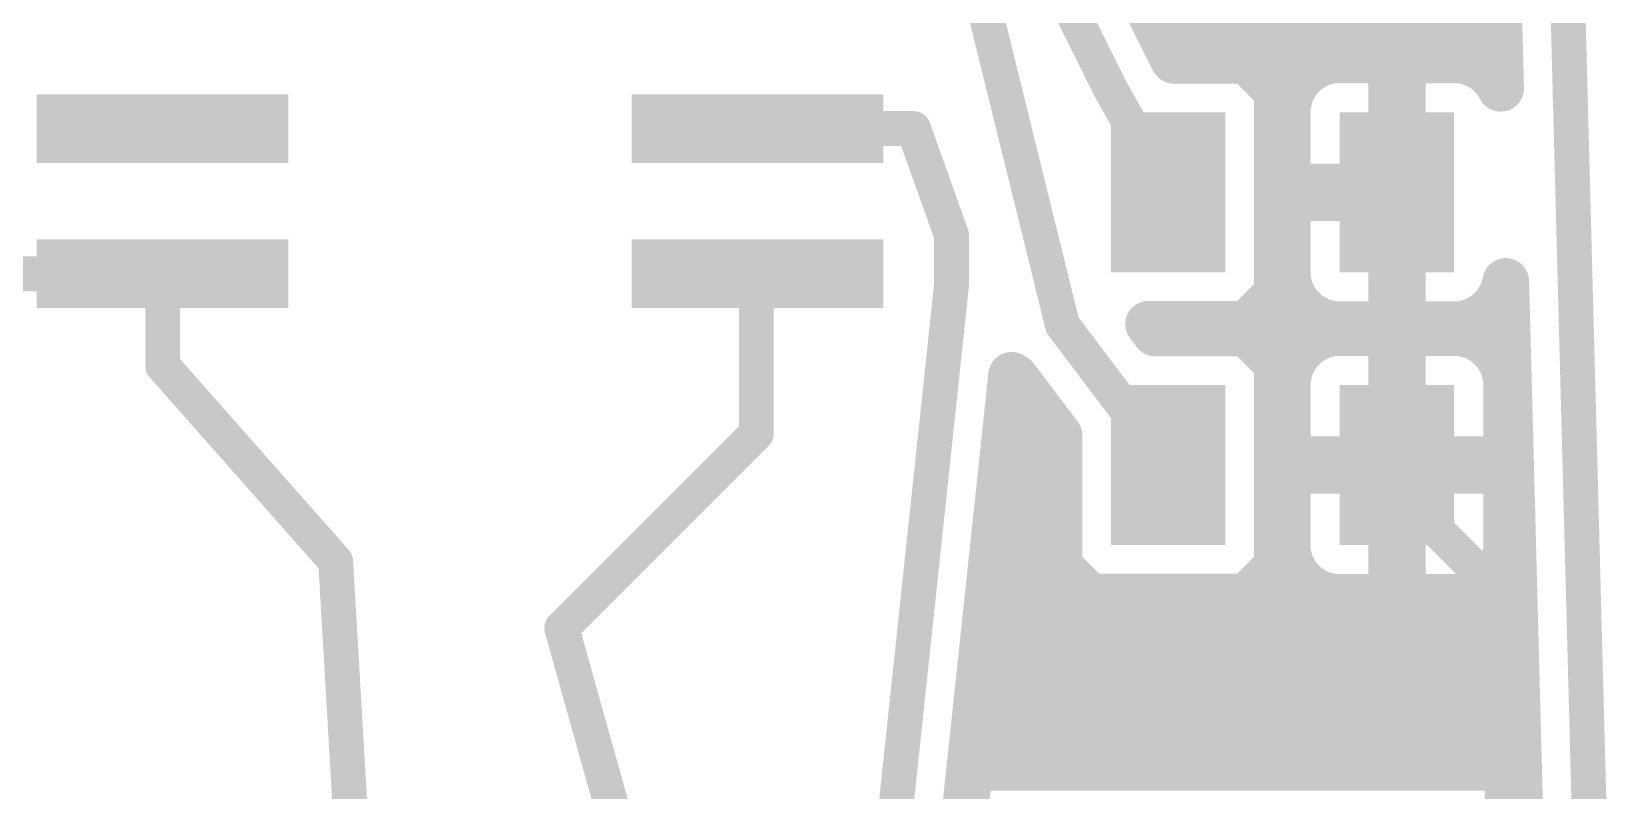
# Model space of a CAD drawing. Extents: x -40.6 to 40.6, y -25.6 to 25.6.
# Drawn here: x -22.42 to -8.7, y -1.83 to 4.81 of the extents above; entities that cross this region are included whole.
import ezdxf

# ---------------------------------------------------------------- set-up
doc = ezdxf.new("R2010")
doc.units = 0
doc.layers.add('1', color=22, linetype='CONTINUOUS')

# ---------------------------------------------------------------- blocks, each defined once
blk = doc.blocks.new('RECT')
blk.add_solid([(-0.5, -0.5), (0.5, -0.5), (-0.5, 0.5), (0.5, 0.5)])

msp = doc.modelspace()

# ---------------------------------------------------------------- linework, layer by layer
at = {"layer": '1'}
for points, const_width in [([(-8.7376, -4.2672), (-9.0376, 7.0946)], 0.3048), ([(-14.4018, 6.2992), (-13.4018, 2.2436)], 0.3048), ([(-10.3332, 6.1898), (-10.3332, 4.761)], 0.3048), ([(-13.381, 5.1102), (-12.9824, 4.3102)], 0.3048), ([(-12.4467, 4.5929), (-12.6677, 5.0366)], 0.4064), ([(-9.5908, 5.1018), (-9.57, 4.3138)], 0.4064), ([(-12.5881, 4.8768), (-9.5849, 4.8768)], 0.4064), ([(-10.3332, 4.761), (-10.4776, 3.4054)], 0.3048), ([(-12.4275, 4.5586), (-12.4467, 4.5929)], 0.4064), ([(-11.7899, 4.5586), (-12.4275, 4.5586)], 0.4064), ([(-11.5244, 4.2931), (-11.7899, 4.5586)], 0.4064), ([(-11.7017, 4.4704), (-11.2592, 4.4704)], 0.4064), ([(-11.2583, 4.4713), (-11.3435, 4.3861)], 0.4064), ([(-11.1541, 4.5314), (-11.2583, 4.4713)], 0.4064), ([(-11.0378, 4.5626), (-11.1541, 4.5314)], 0.4064), ([(-10.5244, 4.5626), (-11.0378, 4.5626)], 0.4064), ([(-10.5244, 3.4522), (-10.5244, 4.5626)], 0.4064), ([(-10.5244, 4.4704), (-10.4308, 4.4704)], 0.4064), ([(-9.9174, 4.5626), (-10.4308, 4.5626)], 0.4064), ([(-10.4308, 4.5626), (-10.4308, 3.4522)], 0.4064), ([(-9.8011, 4.5314), (-9.9174, 4.5626)], 0.4064), ([(-9.6969, 4.4713), (-9.8011, 4.5314)], 0.4064), ([(-9.6117, 4.3861), (-9.6969, 4.4713)], 0.4064), ([(-9.696, 4.4704), (-9.5741, 4.4704)], 0.4064), ([(-11.3435, 4.3861), (-11.4036, 4.2819)], 0.4064), ([(-9.57, 4.3138), (-9.6117, 4.3861)], 0.4064), ([(-12.9824, 4.3102), (-12.4776, 3.4054)], 0.3048), ([(-11.5244, 2.5177), (-11.5244, 4.2931)], 0.4064), ([(-11.4036, 4.2819), (-11.4348, 4.1656)], 0.4064), ([(-11.5244, 4.064), (-11.4348, 4.064)], 0.4064), ([(-11.4348, 4.1656), (-11.4348, 3.4522)], 0.4064), ([(-10.5244, 4.064), (-10.4308, 4.064)], 0.4064), ([(-16.0944, 3.937), (-16.069, 3.9624)], 0.3048), ([(-14.705, 3.9624), (-16.069, 3.9624)], 0.3048), ([(-14.3716, 3.029), (-14.705, 3.9624)], 0.3048), ([(-11.5244, 3.6576), (-11.4348, 3.6576)], 0.4064), ([(-10.5244, 3.6576), (-10.4308, 3.6576)], 0.4064), ([(-11.4348, 3.4522), (-10.5244, 3.4522)], 0.4064), ([(-10.4308, 3.4522), (-10.5244, 3.4522)], 0.4064), ([(-10.5244, 3.4522), (-10.5244, 3.3586)], 0.4064), ([(-11.5244, 3.2512), (-11.4348, 3.2512)], 0.4064), ([(-10.5244, 3.3586), (-11.4348, 3.3586)], 0.4064), ([(-11.4348, 3.3586), (-11.4348, 2.6452)], 0.4064), ([(-10.5244, 2.2482), (-10.5244, 3.3586)], 0.4064), ([(-10.5244, 3.3586), (-10.4308, 3.3586)], 0.4064), ([(-10.5244, 3.2512), (-10.4308, 3.2512)], 0.4064), ([(-10.4308, 3.3586), (-10.4308, 2.2482)], 0.4064), ([(-10.4776, 3.4054), (-10.4776, 1.0194)], 0.3048), ([(-14.3716, 2.5972), (-14.3716, 3.029)], 0.3048), ([(-11.5244, 2.8448), (-11.4348, 2.8448)], 0.4064), ([(-10.5244, 2.8448), (-10.4308, 2.8448)], 0.4064), ([(-21.269, 2.6924), (-22.86, 2.6924)], 0.3048), ([(-21.269, 2.6924), (-21.269, 1.8888)], 0.3048), ([(-16.0782, 2.6832), (-16.069, 2.6924)], 0.3048), ([(-16.0782, 1.2954), (-16.0782, 2.6832)], 0.3048), ([(-16.0528, 2.6762), (-16.069, 2.6924)], 0.3048), ([(-15.1748, -4.9434), (-14.3716, 2.5972)], 0.3048), ([(-11.4348, 2.6452), (-11.4036, 2.5289)], 0.4064), ([(-9.5516, 2.5289), (-9.5254, 2.6264)], 0.4064), ([(-9.5254, 2.6264), (-9.3432, -4.2752)], 0.4064), ([(-11.7899, 2.2522), (-11.5244, 2.5177)], 0.4064), ([(-11.6037, 2.4384), (-11.3514, 2.4384)], 0.4064), ([(-11.4036, 2.5289), (-11.3435, 2.4247)], 0.4064), ([(-11.3435, 2.4247), (-11.2583, 2.3395)], 0.4064), ([(-10.5244, 2.4384), (-10.4308, 2.4384)], 0.4064), ([(-9.6969, 2.3395), (-9.6117, 2.4247)], 0.4064), ([(-9.6117, 2.4247), (-9.5516, 2.5289)], 0.4064), ([(-9.6038, 2.4384), (-9.5205, 2.4384)], 0.4064), ([(-11.2583, 2.3395), (-11.1541, 2.2794)], 0.4064), ([(-11.1541, 2.2794), (-11.0378, 2.2482)], 0.4064), ([(-9.9174, 2.2482), (-9.8011, 2.2794)], 0.4064), ([(-9.8011, 2.2794), (-9.6969, 2.3395)], 0.4064), ([(-13.4018, 2.2436), (-12.4776, 1.0194)], 0.3048), ([(-12.5894, 2.1726), (-12.6495, 2.2522)], 0.4064), ([(-12.6495, 2.2522), (-11.7899, 2.2522)], 0.4064), ([(-11.7899, 2.1726), (-12.5894, 2.1726)], 0.4064), ([(-11.5244, 1.9071), (-11.7899, 2.1726)], 0.4064), ([(-11.1541, 2.1454), (-11.2583, 2.0853)], 0.4064), ([(-11.0378, 2.1766), (-11.1541, 2.1454)], 0.4064), ([(-11.0378, 2.2482), (-10.5244, 2.2482)], 0.4064), ([(-10.5244, 2.1766), (-11.0378, 2.1766)], 0.4064), ([(-10.5244, 1.0662), (-10.5244, 2.1766)], 0.4064), ([(-10.4308, 2.2482), (-9.9174, 2.2482)], 0.4064), ([(-10.4308, 2.1766), (-10.4308, 1.0662)], 0.4064), ([(-9.9174, 2.1766), (-10.4308, 2.1766)], 0.4064), ([(-9.8011, 2.1454), (-9.9174, 2.1766)], 0.4064), ([(-9.6969, 2.0853), (-9.8011, 2.1454)], 0.4064), ([(-11.6493, 2.032), (-11.3116, 2.032)], 0.4064), ([(-11.3435, 2.0001), (-11.4036, 1.8959)], 0.4064), ([(-11.2583, 2.0853), (-11.3435, 2.0001)], 0.4064), ([(-10.5244, 2.032), (-10.4308, 2.032)], 0.4064), ([(-9.6117, 2.0001), (-9.6969, 2.0853)], 0.4064), ([(-9.6436, 2.032), (-9.5097, 2.032)], 0.4064), ([(-9.5516, 1.8959), (-9.6117, 2.0001)], 0.4064), ([(-11.5244, 0.1317), (-11.5244, 1.9071)], 0.4064), ([(-11.4036, 1.8959), (-11.4348, 1.7796)], 0.4064), ([(-9.5204, 1.7796), (-9.5516, 1.8959)], 0.4064), ([(-21.269, 1.8888), (-19.7564, 0.1762)], 0.3048), ([(-14.5258, -4.5676), (-13.847, 1.805)], 0.4064), ([(-13.847, 1.805), (-13.8149, 1.7856)], 0.4064), ([(-13.8149, 1.7856), (-13.4308, 1.2769)], 0.4064), ([(-11.4348, 1.7796), (-11.4348, 1.0662)], 0.4064), ([(-9.5204, 1.0662), (-9.5204, 1.7796)], 0.4064), ([(-13.8661, 1.6256), (-13.694, 1.6256)], 0.4064), ([(-11.5244, 1.6256), (-11.4348, 1.6256)], 0.4064), ([(-10.5244, 1.6256), (-10.4308, 1.6256)], 0.4064), ([(-9.5204, 1.6256), (-9.499, 1.6256)], 0.4064), ([(-17.78, -0.4064), (-16.0782, 1.2954)], 0.3048), ([(-13.9094, 1.2192), (-13.4308, 1.2192)], 0.4064), ([(-13.4308, 1.2769), (-13.4308, 0.1317)], 0.4064), ([(-11.5244, 1.2192), (-11.4348, 1.2192)], 0.4064), ([(-10.5244, 1.2192), (-10.4308, 1.2192)], 0.4064), ([(-9.5204, 1.2192), (-9.4883, 1.2192)], 0.4064), ([(-11.4348, 1.0662), (-10.5244, 1.0662)], 0.4064), ([(-10.4308, 1.0662), (-10.5244, 1.0662)], 0.4064), ([(-10.5244, 1.0662), (-10.5244, 0.9726)], 0.4064), ([(-10.4308, 0.9726), (-10.4308, 1.0662)], 0.4064), ([(-10.4308, 1.0662), (-9.5204, 1.0662)], 0.4064), ([(-10.5244, 0.9726), (-11.4348, 0.9726)], 0.4064), ([(-11.4348, 0.9726), (-11.4348, 0.2592)], 0.4064), ([(-10.5244, -0.1378), (-10.5244, 0.9726)], 0.4064), ([(-10.5244, 0.9726), (-10.4308, 0.9726)], 0.4064), ([(-10.4308, 0.9726), (-10.4308, -0.1378)], 0.4064), ([(-9.5204, 0.9726), (-10.4308, 0.9726)], 0.4064), ([(-10.4776, 1.0194), (-10.2776, 0.6002)], 0.3048), ([(-9.5204, 0.2592), (-9.5204, 0.9726)], 0.4064), ([(-13.9526, 0.8128), (-13.4308, 0.8128)], 0.4064), ([(-11.5244, 0.8128), (-11.4348, 0.8128)], 0.4064), ([(-10.5244, 0.8128), (-10.4308, 0.8128)], 0.4064), ([(-9.5204, 0.8128), (-9.4775, 0.8128)], 0.4064), ([(-10.2776, 0.6002), (-9.5504, -0.127)], 0.3048), ([(-13.9959, 0.4064), (-13.4308, 0.4064)], 0.4064), ([(-11.5244, 0.4064), (-11.4348, 0.4064)], 0.4064), ([(-10.5244, 0.4064), (-10.4308, 0.4064)], 0.4064), ([(-9.5204, 0.4064), (-9.4668, 0.4064)], 0.4064), ([(-11.4348, 0.2592), (-11.4036, 0.1429)], 0.4064), ([(-9.5516, 0.1429), (-9.5204, 0.2592)], 0.4064), ([(-19.7564, 0.1762), (-19.304, -7.5692)], 0.3048), ([(-13.4308, 0.1317), (-13.1653, -0.1338)], 0.4064), ([(-11.7899, -0.1338), (-11.5244, 0.1317)], 0.4064), ([(-11.4036, 0.1429), (-11.3435, 0.0387)], 0.4064), ([(-9.6117, 0.0387), (-9.5516, 0.1429)], 0.4064), ([(-14.0392, 0), (-13.2991, 0)], 0.4064), ([(-11.6561, 0), (-11.3048, 0)], 0.4064), ([(-11.3435, 0.0387), (-11.2583, -0.0465)], 0.4064), ([(-11.2583, -0.0465), (-11.1541, -0.1066)], 0.4064), ([(-10.5244, 0), (-10.4308, 0)], 0.4064), ([(-9.8011, -0.1066), (-9.6969, -0.0465)], 0.4064), ([(-9.6969, -0.0465), (-9.6117, 0.0387)], 0.4064), ([(-9.6504, 0), (-9.4561, 0)], 0.4064), ([(-13.1653, -0.1338), (-11.7899, -0.1338)], 0.4064), ([(-11.1541, -0.1066), (-11.0378, -0.1378)], 0.4064), ([(-11.0378, -0.1378), (-10.5244, -0.1378)], 0.4064), ([(-10.4308, -0.1378), (-9.9174, -0.1378)], 0.4064), ([(-9.9174, -0.1378), (-9.8011, -0.1066)], 0.4064), ([(-9.5504, -0.127), (-9.5726, -4.6182)], 0.3048), ([(-16.7038, -4.2482), (-17.78, -0.4064)], 0.3048), ([(-14.0825, -0.4064), (-9.4454, -0.4064)], 0.4064), ([(-14.1258, -0.8128), (-9.4346, -0.8128)], 0.4064), ([(-14.1691, -1.2192), (-9.4239, -1.2192)], 0.4064), ([(-14.2124, -1.6256), (-9.4132, -1.6256)], 0.4064)]:
    msp.add_lwpolyline(points, dxfattribs=dict(at, const_width=const_width))
for points, const_width in [([(-12.5881, 4.9784, 1), (-12.5881, 4.7752)], 0.2032), ([(-9.5849, 4.7752, 1), (-9.5849, 4.9784)], 0.2032), ([(-10.4094, 4.761, 1), (-10.257, 4.761)], 0.1524), ([(-10.2574, 4.7529, 1), (-10.409, 4.7691)], 0.1524), ([(-12.3579, 4.6424, 1), (-12.5354, 4.5434)], 0.2032), ([(-12.5376, 4.5476, 1), (-12.3557, 4.6382)], 0.2032), ([(-12.4275, 4.6602, 1), (-12.4275, 4.457)], 0.2032), ([(-12.5162, 4.5091, 1), (-12.3388, 4.6081)], 0.2032), ([(-11.718, 4.6304, 1), (-11.8617, 4.4868)], 0.2032), ([(-11.7017, 4.572, 1), (-11.7017, 4.3688)], 0.2032), ([(-11.7899, 4.457, 1), (-11.7899, 4.6602)], 0.2032), ([(-11.1865, 4.3994, 1), (-11.3302, 4.5431)], 0.2032), ([(-11.2592, 4.3688, 1), (-11.2592, 4.572)], 0.2032), ([(-11.1804, 4.6296, 1), (-11.1278, 4.4333)], 0.2032), ([(-11.1033, 4.4435, 1), (-11.2049, 4.6194)], 0.2032), ([(-11.0378, 4.6642, 1), (-11.0378, 4.461)], 0.2032), ([(-11.0115, 4.4645, 1), (-11.0641, 4.6607)], 0.2032), ([(-10.4228, 4.5626, 1), (-10.626, 4.5626)], 0.2032), ([(-10.5244, 4.572, 1), (-10.5244, 4.3688)], 0.2032), ([(-10.4308, 4.6642, 1), (-10.4308, 4.461)], 0.2032), ([(-10.3292, 4.5626, 1), (-10.5324, 4.5626)], 0.2032), ([(-10.5244, 4.461, 1), (-10.5244, 4.6642)], 0.2032), ([(-10.4308, 4.3688, 1), (-10.4308, 4.572)], 0.2032), ([(-9.8911, 4.6607, 1), (-9.9437, 4.4645)], 0.2032), ([(-9.9174, 4.461, 1), (-9.9174, 4.6642)], 0.2032), ([(-9.7503, 4.6194, 1), (-9.8519, 4.4435)], 0.2032), ([(-9.8274, 4.4333, 1), (-9.7748, 4.6296)], 0.2032), ([(-9.625, 4.5431, 1), (-9.7687, 4.3994)], 0.2032), ([(-9.696, 4.572, 1), (-9.696, 4.3688)], 0.2032), ([(-9.5741, 4.3688, 1), (-9.5741, 4.572)], 0.2032), ([(-11.4153, 4.458, 1), (-11.2716, 4.3143)], 0.2032), ([(-11.2555, 4.3353, 1), (-11.4314, 4.4369)], 0.2032), ([(-11.3091, 4.5592, 1), (-11.2075, 4.3833)], 0.2032), ([(-9.7477, 4.3833, 1), (-9.6461, 4.5592)], 0.2032), ([(-9.5238, 4.4369, 1), (-9.6997, 4.3353)], 0.2032), ([(-9.6836, 4.3143, 1), (-9.5399, 4.458)], 0.2032), ([(-12.9159, 4.3473, 1), (-13.0489, 4.2731)], 0.1524), ([(-13.0506, 4.2762, 1), (-12.9142, 4.3442)], 0.1524), ([(-11.4228, 4.2931, 1), (-11.626, 4.2931)], 0.2032), ([(-11.5962, 4.2213, 1), (-11.4526, 4.365)], 0.2032), ([(-11.4916, 4.3327, 1), (-11.3157, 4.2311)], 0.2032), ([(-11.3055, 4.2556, 1), (-11.5018, 4.3082)], 0.2032), ([(-9.6715, 4.3111, 1), (-9.4684, 4.3165)], 0.2032), ([(-9.658, 4.263, 1), (-9.482, 4.3646)], 0.2032), ([(-11.5244, 4.1656, 1), (-11.5244, 3.9624)], 0.2032), ([(-11.3332, 4.1656, 1), (-11.5364, 4.1656)], 0.2032), ([(-11.5329, 4.1919, 1), (-11.3367, 4.1393)], 0.2032), ([(-11.4348, 3.9624, 1), (-11.4348, 4.1656)], 0.2032), ([(-10.5244, 4.1656, 1), (-10.5244, 3.9624)], 0.2032), ([(-10.4308, 3.9624, 1), (-10.4308, 4.1656)], 0.2032), ([(-16.1483, 3.9909, 1), (-16.0405, 3.8831)], 0.1524), ([(-16.069, 4.0386, 1), (-16.069, 3.8862)], 0.1524), ([(-16.0151, 3.9085, 1), (-16.1229, 4.0163)], 0.1524), ([(-14.6332, 3.988, 1), (-14.7768, 3.9368)], 0.1524), ([(-14.705, 3.8862, 1), (-14.705, 4.0386)], 0.1524), ([(-11.5244, 3.7592, 1), (-11.5244, 3.556)], 0.2032), ([(-11.4348, 3.556, 1), (-11.4348, 3.7592)], 0.2032), ([(-10.5244, 3.7592, 1), (-10.5244, 3.556)], 0.2032), ([(-10.4308, 3.556, 1), (-10.4308, 3.7592)], 0.2032), ([(-11.4348, 3.5538, 1), (-11.4348, 3.3506)], 0.2032), ([(-10.5244, 3.5538, 1), (-10.5244, 3.3506)], 0.2032), ([(-10.4228, 3.4522, 1), (-10.626, 3.4522)], 0.2032), ([(-10.5244, 3.3506, 1), (-10.5244, 3.5538)], 0.2032), ([(-10.4308, 3.3506, 1), (-10.4308, 3.5538)], 0.2032), ([(-12.5441, 3.3683, 1), (-12.4111, 3.4425)], 0.1524), ([(-11.5244, 3.3528, 1), (-11.5244, 3.1496)], 0.2032), ([(-11.4348, 3.4602, 1), (-11.4348, 3.257)], 0.2032), ([(-11.3332, 3.3586, 1), (-11.5364, 3.3586)], 0.2032), ([(-11.5364, 3.4522, 1), (-11.3332, 3.4522)], 0.2032), ([(-11.4348, 3.1496, 1), (-11.4348, 3.3528)], 0.2032), ([(-10.4228, 3.3586, 1), (-10.626, 3.3586)], 0.2032), ([(-10.5244, 3.4602, 1), (-10.5244, 3.257)], 0.2032), ([(-10.626, 3.4522, 1), (-10.4228, 3.4522)], 0.2032), ([(-10.626, 3.3586, 1), (-10.4228, 3.3586)], 0.2032), ([(-10.5244, 3.3528, 1), (-10.5244, 3.1496)], 0.2032), ([(-10.3292, 3.3586, 1), (-10.5324, 3.3586)], 0.2032), ([(-10.5324, 3.4522, 1), (-10.3292, 3.4522)], 0.2032), ([(-10.4014, 3.4054, 1), (-10.5538, 3.4054)], 0.1524), ([(-10.5534, 3.4135, 1), (-10.4018, 3.3973)], 0.1524), ([(-10.5244, 3.257, 1), (-10.5244, 3.4602)], 0.2032), ([(-10.4308, 3.257, 1), (-10.4308, 3.4602)], 0.2032), ([(-10.4308, 3.1496, 1), (-10.4308, 3.3528)], 0.2032), ([(-14.2954, 3.029, 1), (-14.4478, 3.029)], 0.1524), ([(-14.4434, 3.0034, 1), (-14.2998, 3.0546)], 0.1524), ([(-11.5244, 2.9464, 1), (-11.5244, 2.7432)], 0.2032), ([(-11.4348, 2.7432, 1), (-11.4348, 2.9464)], 0.2032), ([(-10.5244, 2.9464, 1), (-10.5244, 2.7432)], 0.2032), ([(-10.4308, 2.7432, 1), (-10.4308, 2.9464)], 0.2032), ([(-21.1928, 2.6924, 1), (-21.3452, 2.6924)], 0.1524), ([(-21.269, 2.6162, 1), (-21.269, 2.7686)], 0.1524), ([(-16.002, 2.6832, 1), (-16.1544, 2.6832)], 0.1524), ([(-16.1321, 2.7371, 1), (-16.0243, 2.6293)], 0.1524), ([(-16.0151, 2.7463, 1), (-16.1229, 2.6385)], 0.1524), ([(-16.0151, 2.6385, 1), (-16.1229, 2.7463)], 0.1524), ([(-16.1067, 2.6223, 1), (-15.9989, 2.7301)], 0.1524), ([(-14.2958, 2.5891, 1), (-14.4474, 2.6053)], 0.1524), ([(-11.3367, 2.6715, 1), (-11.5329, 2.6189)], 0.2032), ([(-11.5364, 2.6452, 1), (-11.3332, 2.6452)], 0.2032), ([(-9.4239, 2.6291, 1), (-9.627, 2.6238)], 0.2032), ([(-9.4273, 2.6001, 1), (-9.6236, 2.6527)], 0.2032), ([(-14.4478, 2.5972, 1), (-14.2954, 2.5972)], 0.1524), ([(-11.6037, 2.54, 1), (-11.6037, 2.3368)], 0.2032), ([(-11.626, 2.5177, 1), (-11.4228, 2.5177)], 0.2032), ([(-11.4526, 2.4458, 1), (-11.5962, 2.5895)], 0.2032), ([(-11.3157, 2.5797, 1), (-11.4916, 2.4781)], 0.2032), ([(-11.5018, 2.5026, 1), (-11.3055, 2.5552)], 0.2032), ([(-11.2716, 2.4965, 1), (-11.4153, 2.3528)], 0.2032), ([(-11.3514, 2.3368, 1), (-11.3514, 2.54)], 0.2032), ([(-10.5244, 2.54, 1), (-10.5244, 2.3368)], 0.2032), ([(-10.4308, 2.3368, 1), (-10.4308, 2.54)], 0.2032), ([(-9.6038, 2.54, 1), (-9.6038, 2.3368)], 0.2032), ([(-9.5399, 2.3528, 1), (-9.6836, 2.4965)], 0.2032), ([(-9.6497, 2.5552, 1), (-9.4534, 2.5026)], 0.2032), ([(-9.4636, 2.4781, 1), (-9.6395, 2.5797)], 0.2032), ([(-9.5205, 2.3368, 1), (-9.5205, 2.54)], 0.2032), ([(-11.4314, 2.3739, 1), (-11.2555, 2.4755)], 0.2032), ([(-11.2075, 2.4275, 1), (-11.3091, 2.2516)], 0.2032), ([(-11.3302, 2.2677, 1), (-11.1865, 2.4114)], 0.2032), ([(-11.1278, 2.3775, 1), (-11.1804, 2.1812)], 0.2032), ([(-9.7748, 2.1812, 1), (-9.8274, 2.3775)], 0.2032), ([(-9.7687, 2.4114, 1), (-9.625, 2.2677)], 0.2032), ([(-9.6461, 2.2516, 1), (-9.7477, 2.4275)], 0.2032), ([(-9.6997, 2.4755, 1), (-9.5238, 2.3739)], 0.2032), ([(-13.341, 2.2895, 1), (-13.4626, 2.1977)], 0.1524), ([(-13.4758, 2.2254, 1), (-13.3278, 2.2618)], 0.1524), ([(-12.5684, 2.3134, 1), (-12.7306, 2.191)], 0.2032), ([(-12.6495, 2.3538, 1), (-12.6495, 2.1506)], 0.2032), ([(-12.5894, 2.2742, 1), (-12.5894, 2.071)], 0.2032), ([(-12.6705, 2.1114, 1), (-12.5083, 2.2338)], 0.2032), ([(-11.8617, 2.324, 1), (-11.718, 2.1804)], 0.2032), ([(-11.718, 2.2444, 1), (-11.8617, 2.1008)], 0.2032), ([(-11.7899, 2.1506, 1), (-11.7899, 2.3538)], 0.2032), ([(-11.7899, 2.071, 1), (-11.7899, 2.2742)], 0.2032), ([(-11.1804, 2.2436, 1), (-11.1278, 2.0473)], 0.2032), ([(-11.2049, 2.1914, 1), (-11.1033, 2.3673)], 0.2032), ([(-11.1033, 2.0575, 1), (-11.2049, 2.2334)], 0.2032), ([(-11.0378, 2.3498, 1), (-11.0378, 2.1466)], 0.2032), ([(-11.0378, 2.2782, 1), (-11.0378, 2.075)], 0.2032), ([(-11.0641, 2.1501, 1), (-11.0115, 2.3463)], 0.2032), ([(-11.0115, 2.0785, 1), (-11.0641, 2.2747)], 0.2032), ([(-10.4228, 2.1766, 1), (-10.626, 2.1766)], 0.2032), ([(-10.626, 2.2482, 1), (-10.4228, 2.2482)], 0.2032), ([(-10.4308, 2.3498, 1), (-10.4308, 2.1466)], 0.2032), ([(-10.3292, 2.1766, 1), (-10.5324, 2.1766)], 0.2032), ([(-10.4308, 2.2782, 1), (-10.4308, 2.075)], 0.2032), ([(-10.5324, 2.2482, 1), (-10.3292, 2.2482)], 0.2032), ([(-10.5244, 2.1466, 1), (-10.5244, 2.3498)], 0.2032), ([(-10.5244, 2.075, 1), (-10.5244, 2.2782)], 0.2032), ([(-9.9437, 2.3463, 1), (-9.8911, 2.1501)], 0.2032), ([(-9.8911, 2.2747, 1), (-9.9437, 2.0785)], 0.2032), ([(-9.9174, 2.1466, 1), (-9.9174, 2.3498)], 0.2032), ([(-9.9174, 2.075, 1), (-9.9174, 2.2782)], 0.2032), ([(-9.8519, 2.3673, 1), (-9.7503, 2.1914)], 0.2032), ([(-9.7503, 2.2334, 1), (-9.8519, 2.0575)], 0.2032), ([(-9.8274, 2.0473, 1), (-9.7748, 2.2436)], 0.2032), ([(-11.6493, 2.1336, 1), (-11.6493, 1.9304)], 0.2032), ([(-11.2555, 1.9493, 1), (-11.4314, 2.0509)], 0.2032), ([(-11.3091, 2.1732, 1), (-11.2075, 1.9973)], 0.2032), ([(-11.1865, 2.0134, 1), (-11.3302, 2.1571)], 0.2032), ([(-11.3116, 1.9304, 1), (-11.3116, 2.1336)], 0.2032), ([(-10.5244, 2.1336, 1), (-10.5244, 1.9304)], 0.2032), ([(-10.4308, 1.9304, 1), (-10.4308, 2.1336)], 0.2032), ([(-9.625, 2.1571, 1), (-9.7687, 2.0134)], 0.2032), ([(-9.7477, 1.9973, 1), (-9.6461, 2.1732)], 0.2032), ([(-9.6436, 2.1336, 1), (-9.6436, 1.9304)], 0.2032), ([(-9.5238, 2.0509, 1), (-9.6997, 1.9493)], 0.2032), ([(-9.5097, 1.9304, 1), (-9.5097, 2.1336)], 0.2032), ([(-11.4228, 1.9071, 1), (-11.626, 1.9071)], 0.2032), ([(-11.5962, 1.8353, 1), (-11.4526, 1.979)], 0.2032), ([(-11.3055, 1.8696, 1), (-11.5018, 1.9222)], 0.2032), ([(-11.4153, 2.072, 1), (-11.2716, 1.9283)], 0.2032), ([(-9.6836, 1.9283, 1), (-9.5399, 2.072)], 0.2032), ([(-9.4534, 1.9222, 1), (-9.6497, 1.8696)], 0.2032), ([(-21.2119, 1.9392, 1), (-21.3261, 1.8384)], 0.1524), ([(-21.3452, 1.8888, 1), (-21.1928, 1.8888)], 0.1524), ([(-13.7944, 1.892, 1), (-13.8995, 1.7181)], 0.2032), ([(-13.7459, 1.7943, 1), (-13.948, 1.8158)], 0.2032), ([(-13.7338, 1.8468, 1), (-13.8959, 1.7244)], 0.2032), ([(-13.8674, 1.6987, 1), (-13.7623, 1.8726)], 0.2032), ([(-11.3332, 1.7796, 1), (-11.5364, 1.7796)], 0.2032), ([(-11.4916, 1.9467, 1), (-11.3157, 1.8451)], 0.2032), ([(-9.6395, 1.8451, 1), (-9.4636, 1.9467)], 0.2032), ([(-9.4188, 1.7796, 1), (-9.622, 1.7796)], 0.2032), ([(-13.8661, 1.7272, 1), (-13.8661, 1.524)], 0.2032), ([(-13.694, 1.524, 1), (-13.694, 1.7272)], 0.2032), ([(-11.5244, 1.7272, 1), (-11.5244, 1.524)], 0.2032), ([(-11.5329, 1.8059, 1), (-11.3367, 1.7533)], 0.2032), ([(-11.4348, 1.524, 1), (-11.4348, 1.7272)], 0.2032), ([(-10.5244, 1.7272, 1), (-10.5244, 1.524)], 0.2032), ([(-10.4308, 1.524, 1), (-10.4308, 1.7272)], 0.2032), ([(-9.5204, 1.7272, 1), (-9.5204, 1.524)], 0.2032), ([(-9.6185, 1.7533, 1), (-9.4223, 1.8059)], 0.2032), ([(-9.499, 1.524, 1), (-9.499, 1.7272)], 0.2032), ([(-16.0243, 1.2415, 1), (-16.1321, 1.3493)], 0.1524), ([(-13.9094, 1.3208, 1), (-13.9094, 1.1176)], 0.2032), ([(-13.3292, 1.2769, 1), (-13.5324, 1.2769)], 0.2032), ([(-13.5119, 1.2157, 1), (-13.3497, 1.3381)], 0.2032), ([(-13.4308, 1.1176, 1), (-13.4308, 1.3208)], 0.2032), ([(-11.5244, 1.3208, 1), (-11.5244, 1.1176)], 0.2032), ([(-11.4348, 1.1176, 1), (-11.4348, 1.3208)], 0.2032), ([(-10.5244, 1.3208, 1), (-10.5244, 1.1176)], 0.2032), ([(-10.4308, 1.1176, 1), (-10.4308, 1.3208)], 0.2032), ([(-9.5204, 1.3208, 1), (-9.5204, 1.1176)], 0.2032), ([(-9.4883, 1.1176, 1), (-9.4883, 1.3208)], 0.2032), ([(-16.1544, 1.2954, 1), (-16.002, 1.2954)], 0.1524), ([(-11.4348, 1.1678, 1), (-11.4348, 0.9646)], 0.2032), ([(-10.5244, 1.1678, 1), (-10.5244, 0.9646)], 0.2032), ([(-10.4228, 1.0662, 1), (-10.626, 1.0662)], 0.2032), ([(-10.3292, 1.0662, 1), (-10.5324, 1.0662)], 0.2032), ([(-10.4308, 1.1678, 1), (-10.4308, 0.9646)], 0.2032), ([(-10.5244, 0.9646, 1), (-10.5244, 1.1678)], 0.2032), ([(-10.4308, 0.9646, 1), (-10.4308, 1.1678)], 0.2032), ([(-9.5204, 0.9646, 1), (-9.5204, 1.1678)], 0.2032), ([(-12.5384, 0.9735, 1), (-12.4168, 1.0653)], 0.1524), ([(-11.4348, 1.0742, 1), (-11.4348, 0.871)], 0.2032), ([(-11.3332, 0.9726, 1), (-11.5364, 0.9726)], 0.2032), ([(-11.5364, 1.0662, 1), (-11.3332, 1.0662)], 0.2032), ([(-10.4228, 0.9726, 1), (-10.626, 0.9726)], 0.2032), ([(-10.5244, 1.0742, 1), (-10.5244, 0.871)], 0.2032), ([(-10.626, 1.0662, 1), (-10.4228, 1.0662)], 0.2032), ([(-10.3292, 0.9726, 1), (-10.5324, 0.9726)], 0.2032), ([(-10.4308, 1.0742, 1), (-10.4308, 0.871)], 0.2032), ([(-10.5324, 1.0662, 1), (-10.3292, 1.0662)], 0.2032), ([(-10.4088, 1.0522, 1), (-10.5464, 0.9866)], 0.1524), ([(-10.5244, 0.871, 1), (-10.5244, 1.0742)], 0.2032), ([(-10.4308, 0.871, 1), (-10.4308, 1.0742)], 0.2032), ([(-9.4188, 0.9726, 1), (-9.622, 0.9726)], 0.2032), ([(-9.622, 1.0662, 1), (-9.4188, 1.0662)], 0.2032), ([(-9.5204, 0.871, 1), (-9.5204, 1.0742)], 0.2032), ([(-13.9526, 0.9144, 1), (-13.9526, 0.7112)], 0.2032), ([(-13.4308, 0.7112, 1), (-13.4308, 0.9144)], 0.2032), ([(-11.5244, 0.9144, 1), (-11.5244, 0.7112)], 0.2032), ([(-11.4348, 0.7112, 1), (-11.4348, 0.9144)], 0.2032), ([(-10.626, 0.9726, 1), (-10.4228, 0.9726)], 0.2032), ([(-10.5244, 0.9144, 1), (-10.5244, 0.7112)], 0.2032), ([(-10.5324, 0.9726, 1), (-10.3292, 0.9726)], 0.2032), ([(-10.5538, 1.0194, 1), (-10.4014, 1.0194)], 0.1524), ([(-10.4308, 0.7112, 1), (-10.4308, 0.9144)], 0.2032), ([(-9.5204, 0.9144, 1), (-9.5204, 0.7112)], 0.2032), ([(-9.4775, 0.7112, 1), (-9.4775, 0.9144)], 0.2032), ([(-10.2237, 0.6541, 1), (-10.3315, 0.5463)], 0.1524), ([(-10.3464, 0.5674, 1), (-10.2088, 0.633)], 0.1524), ([(-13.9959, 0.508, 1), (-13.9959, 0.3048)], 0.2032), ([(-13.4308, 0.3048, 1), (-13.4308, 0.508)], 0.2032), ([(-11.5244, 0.508, 1), (-11.5244, 0.3048)], 0.2032), ([(-11.4348, 0.3048, 1), (-11.4348, 0.508)], 0.2032), ([(-10.5244, 0.508, 1), (-10.5244, 0.3048)], 0.2032), ([(-10.4308, 0.3048, 1), (-10.4308, 0.508)], 0.2032), ([(-9.5204, 0.508, 1), (-9.5204, 0.3048)], 0.2032), ([(-9.4668, 0.3048, 1), (-9.4668, 0.508)], 0.2032), ([(-11.3367, 0.2855, 1), (-11.5329, 0.2329)], 0.2032), ([(-9.4223, 0.2329, 1), (-9.6185, 0.2855)], 0.2032), ([(-19.6803, 0.1806, 1), (-19.8325, 0.1718)], 0.1524), ([(-19.8135, 0.1258, 1), (-19.6993, 0.2266)], 0.1524), ([(-13.359, 0.2035, 1), (-13.5026, 0.0598)], 0.2032), ([(-11.4526, 0.0598, 1), (-11.5962, 0.2035)], 0.2032), ([(-11.5364, 0.2592, 1), (-11.3332, 0.2592)], 0.2032), ([(-11.3157, 0.1937, 1), (-11.4916, 0.0921)], 0.2032), ([(-9.4636, 0.0921, 1), (-9.6395, 0.1937)], 0.2032), ([(-9.622, 0.2592, 1), (-9.4188, 0.2592)], 0.2032), ([(-14.0392, 0.1016, 1), (-14.0392, -0.1016)], 0.2032), ([(-13.5324, 0.1317, 1), (-13.3292, 0.1317)], 0.2032), ([(-13.2991, -0.1016, 1), (-13.2991, 0.1016)], 0.2032), ([(-11.6561, 0.1016, 1), (-11.6561, -0.1016)], 0.2032), ([(-11.626, 0.1317, 1), (-11.4228, 0.1317)], 0.2032), ([(-11.5018, 0.1166, 1), (-11.3055, 0.1692)], 0.2032), ([(-11.2716, 0.1105, 1), (-11.4153, -0.0332)], 0.2032), ([(-11.4314, -0.0121, 1), (-11.2555, 0.0895)], 0.2032), ([(-11.2075, 0.0415, 1), (-11.3091, -0.1344)], 0.2032), ([(-11.3048, -0.1016, 1), (-11.3048, 0.1016)], 0.2032), ([(-10.5244, 0.1016, 1), (-10.5244, -0.1016)], 0.2032), ([(-10.4308, -0.1016, 1), (-10.4308, 0.1016)], 0.2032), ([(-9.6504, 0.1016, 1), (-9.6504, -0.1016)], 0.2032), ([(-9.6461, -0.1344, 1), (-9.7477, 0.0415)], 0.2032), ([(-9.6997, 0.0895, 1), (-9.5238, -0.0121)], 0.2032), ([(-9.5399, -0.0332, 1), (-9.6836, 0.1105)], 0.2032), ([(-9.6497, 0.1692, 1), (-9.4534, 0.1166)], 0.2032), ([(-9.4561, -0.1016, 1), (-9.4561, 0.1016)], 0.2032), ([(-13.1653, -0.0322, 1), (-13.1653, -0.2354)], 0.2032), ([(-13.2372, -0.2056, 1), (-13.0935, -0.062)], 0.2032), ([(-11.8617, -0.062, 1), (-11.718, -0.2056)], 0.2032), ([(-11.7899, -0.2354, 1), (-11.7899, -0.0322)], 0.2032), ([(-11.3302, -0.1183, 1), (-11.1865, 0.0254)], 0.2032), ([(-11.1278, -0.0085, 1), (-11.1804, -0.2048)], 0.2032), ([(-11.2049, -0.1946, 1), (-11.1033, -0.0187)], 0.2032), ([(-11.0378, -0.0362, 1), (-11.0378, -0.2394)], 0.2032), ([(-11.0641, -0.2359, 1), (-11.0115, -0.0397)], 0.2032), ([(-10.4308, -0.0362, 1), (-10.4308, -0.2394)], 0.2032), ([(-10.5244, -0.2394, 1), (-10.5244, -0.0362)], 0.2032), ([(-9.9437, -0.0397, 1), (-9.8911, -0.2359)], 0.2032), ([(-9.9174, -0.2394, 1), (-9.9174, -0.0362)], 0.2032), ([(-9.8519, -0.0187, 1), (-9.7503, -0.1946)], 0.2032), ([(-9.7748, -0.2048, 1), (-9.8274, -0.0085)], 0.2032), ([(-9.7687, 0.0254, 1), (-9.625, -0.1183)], 0.2032), ([(-9.4742, -0.1274, 1), (-9.6266, -0.1266)], 0.1524), ([(-9.6043, -0.1809, 1), (-9.4965, -0.0731)], 0.1524), ([(-10.626, -0.1378, 1), (-10.4228, -0.1378)], 0.2032), ([(-10.5324, -0.1378, 1), (-10.3292, -0.1378)], 0.2032), ([(-17.7066, -0.3858, 1), (-17.8534, -0.427)], 0.1524), ([(-14.0825, -0.3048, 1), (-14.0825, -0.508)], 0.2032), ([(-9.4454, -0.508, 1), (-9.4454, -0.3048)], 0.2032), ([(-17.8339, -0.3525, 1), (-17.7261, -0.4603)], 0.1524), ([(-14.1258, -0.7112, 1), (-14.1258, -0.9144)], 0.2032), ([(-9.4346, -0.9144, 1), (-9.4346, -0.7112)], 0.2032), ([(-14.1691, -1.1176, 1), (-14.1691, -1.3208)], 0.2032), ([(-9.4239, -1.3208, 1), (-9.4239, -1.1176)], 0.2032), ([(-14.2124, -1.524, 1), (-14.2124, -1.7272)], 0.2032), ([(-9.4132, -1.7272, 1), (-9.4132, -1.524)], 0.2032)]:
    msp.add_lwpolyline(points, format="xyb", dxfattribs=dict(at, const_width=const_width))

# ---------------------------------------------------------------- block references
at = {"layer": '1', "xscale": 0.6, "yscale": 2.2, "rotation": 90}
for p in [(-21.269, 3.9624), (-16.069, 3.9624), (-21.269, 2.6924), (-16.069, 2.6924)]:
    msp.add_blockref('RECT', p, dxfattribs=at)
at = {"layer": '1', "yscale": 1.4}
for p in [(-12.4776, 3.4054), (-10.4776, 3.4054), (-12.4776, 1.0194), (-10.4776, 1.0194)]:
    msp.add_blockref('RECT', p, dxfattribs=at)

doc.saveas('drawing.dxf')
